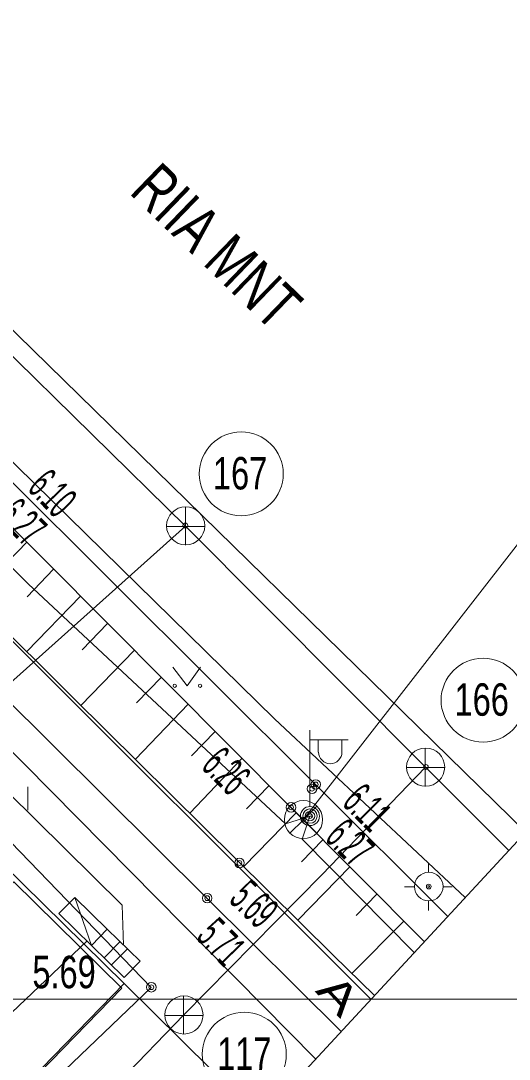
# Model space of a CAD drawing. Extents: x -1681 to 532, y 0 to 8657.
# Drawn here: x 532.27005 to 532.28285, y 6469.83672 to 6469.86393 of the extents above; entities that cross this region are included whole.
import ezdxf

# ---------------------------------------------------------------- set-up
doc = ezdxf.new("R2010")
doc.units = 0
doc.header["$LTSCALE"] = 0.00039
for name, color, linetype, lineweight in [('10', 7, 'Continuous', 13), ('12', 7, 'Continuous', 13), ('13', 7, 'Continuous', 13), ('14', 7, 'Continuous', 13), ('16', 7, 'Continuous', 13), ('17', 7, 'Continuous', 13), ('18', 7, 'Continuous', 13), ('19', 7, 'Continuous', 13), ('20', 7, 'Continuous', 13), ('26', 7, 'Continuous', 13), ('27', 7, 'Continuous', 13), ('28', 7, 'Continuous', 13), ('33', 7, 'Continuous', 13), ('37', 7, 'Continuous', 13), ('4', 7, 'Continuous', 13), ('42', 7, 'Continuous', 13), ('5', 7, 'Continuous', 13), ('7', 7, 'Continuous', 13), ('9', 7, 'Continuous', 13)]:
    doc.layers.add(name, color=color, linetype=linetype, lineweight=lineweight)
doc.layers.add('30', color=7, linetype='Continuous')

msp = doc.modelspace()

# ---------------------------------------------------------------- linework, layer by layer
at = {"layer": '10'}
msp.add_line((532.2, 6469.83829), (532.2888, 6469.83829), dxfattribs=at)
at = {"layer": '12'}
msp.add_lwpolyline([(532.25495, 6469.86697), (532.26005, 6469.86196), (532.2767, 6469.84564), (532.2817, 6469.84096)], dxfattribs=at)
at = {"layer": '13'}
for centre in [(532.275832, 6469.852059), (532.275832, 6469.852059), (532.282167, 6469.846128), (532.282167, 6469.846128), (532.275911, 6469.83685), (532.275911, 6469.83685)]:
    msp.add_circle(centre, 0.0011, dxfattribs=at)
at = {"layer": '14'}
for p, q in [((532.27763, 6469.84334), (532.27763, 6469.84534)), ((532.27763, 6469.84509), (532.27863, 6469.84509)), ((532.27785, 6469.84477), (532.27785, 6469.84509)), ((532.27847, 6469.84477), (532.27847, 6469.84509)), ((532.27763, 6469.84309), (532.27768, 6469.84309))]:
    msp.add_line(p, q, dxfattribs=at)
for radius in [0.00025, 0.00025, 0.000188, 0.000188, 0.000125, 0.000125, 0.0000625, 0.0000625]:
    msp.add_circle((532.277631, 6469.843091), radius, dxfattribs=at)
msp.add_arc((532.278164, 6469.84477), 0.000306, 180, 0, dxfattribs=at)
at = {"layer": '16'}
for points in [[(532.28124, 6469.84046), (532.27778, 6469.84392), (532.26968, 6469.85199), (532.25923, 6469.86233), (532.25475, 6469.86676)], [(532.25184, 6469.86372), (532.25619, 6469.85945), (532.26684, 6469.84897), (532.27493, 6469.84094), (532.27845, 6469.83745)], [(532.26198, 6469.85965), (532.26061, 6469.85781), (532.26024, 6469.8571), (532.26912, 6469.84848), (532.27144, 6469.84618), (532.27824, 6469.83945), (532.27932, 6469.83839)]]:
    msp.add_lwpolyline(points, dxfattribs=at)
at = {"layer": '17'}
for centre in [(532.277686, 6469.843806), (532.277686, 6469.843806), (532.277783, 6469.84392), (532.277783, 6469.84392), (532.277136, 6469.84332), (532.277136, 6469.84332), (532.275784, 6469.841862), (532.275784, 6469.841862), (532.274939, 6469.84094), (532.274939, 6469.84094), (532.273476, 6469.838606), (532.273476, 6469.838606)]:
    msp.add_circle(centre, 0.000125, dxfattribs=at)
at = {"layer": '18'}
msp.add_lwpolyline([(532.32724, 6469.88958), (532.31985, 6469.8959), (532.35222, 6469.92847), (532.34149, 6469.93753), (532.33583, 6469.93184), (532.28288, 6469.87856), (532.25421, 6469.85695), (532.27276, 6469.8387), (532.29183, 6469.81986)], dxfattribs=at)
for points in [[(532.22062, 6469.82306), (532.22551, 6469.81827), (532.23952, 6469.80452), (532.27276, 6469.8387), (532.25421, 6469.85695)], [(532.22062, 6469.82306), (532.22551, 6469.81827), (532.23952, 6469.80452), (532.27276, 6469.8387), (532.25421, 6469.85695)], [(532.27276, 6469.8387), (532.23952, 6469.80452), (532.24687, 6469.79723), (532.25328, 6469.79091), (532.25857, 6469.78568), (532.29183, 6469.81986)]]:
    msp.add_lwpolyline(points, close=True, dxfattribs=at)
at = {"layer": '19'}
for p, q in [((532.27404, 6469.84699), (532.27441, 6469.8465)), ((532.27441, 6469.8465), (532.27476, 6469.84699)), ((532.27024, 6469.84386), (532.27024, 6469.84325))]:
    msp.add_line(p, q, dxfattribs=at)
msp.add_lwpolyline([(532.24093, 6469.80601), (532.2479, 6469.81436), (532.25498, 6469.82104), (532.25932, 6469.82492), (532.26483, 6469.83033), (532.27347, 6469.8386), (532.26856, 6469.84367), (532.26337, 6469.84887), (532.25751, 6469.85517), (532.25885, 6469.8565)], dxfattribs=at)
for centre in [(532.27409, 6469.846507), (532.27409, 6469.846507), (532.274753, 6469.846507), (532.274753, 6469.846507)]:
    msp.add_circle(centre, 0.000044, dxfattribs=at)
at = {"layer": '20'}
for p, q in [((532.27021, 6469.85027), (532.26879, 6469.8488)), ((532.27091, 6469.84956), (532.27022, 6469.84884)), ((532.27162, 6469.84885), (532.27021, 6469.8474)), ((532.27233, 6469.84814), (532.27166, 6469.84745)), ((532.27303, 6469.84743), (532.27163, 6469.84599)), ((532.27374, 6469.84673), (532.27309, 6469.84606)), ((532.27444, 6469.84602), (532.27306, 6469.84458)), ((532.27515, 6469.84531), (532.27453, 6469.84467)), ((532.27585, 6469.8446), (532.27448, 6469.84317)), ((532.27656, 6469.84389), (532.27597, 6469.84328)), ((532.27727, 6469.84318), (532.2759, 6469.84177)), ((532.27797, 6469.84247), (532.27741, 6469.84189)), ((532.27868, 6469.84176), (532.27732, 6469.84037)), ((532.27939, 6469.84105), (532.27884, 6469.84049)), ((532.28009, 6469.84034), (532.27873, 6469.83897))]:
    msp.add_line(p, q, dxfattribs=at)
msp.add_lwpolyline([(532.28063, 6469.8398), (532.27713, 6469.84332), (532.2691, 6469.85139), (532.2618, 6469.8587), (532.2615, 6469.859)], dxfattribs=at)
at = {"layer": '26'}
for p, q in [((532.28074, 6469.84162), (532.28074, 6469.84187)), ((532.28036, 6469.84124), (532.28011, 6469.84124)), ((532.28111, 6469.84124), (532.28136, 6469.84124)), ((532.28074, 6469.84087), (532.28074, 6469.84062))]:
    msp.add_line(p, q, dxfattribs=at)
for points in [[(532.27745, 6469.84299), (532.2846, 6469.85217), (532.29425, 6469.85217)], [(532.2771, 6469.84264), (532.27746, 6469.84299), (532.2771, 6469.84335)], [(532.27781, 6469.84335), (532.27746, 6469.84299), (532.27781, 6469.84264)]]:
    msp.add_lwpolyline(points, dxfattribs=at)
for centre, radius in [((532.27746, 6469.842999), 0.0005), ((532.27746, 6469.842999), 0.0005), ((532.280744, 6469.841245), 0.000375), ((532.280744, 6469.841245), 0.000375), ((532.280744, 6469.841245), 0.000022), ((532.280744, 6469.841245), 0.000022)]:
    msp.add_circle(centre, radius, dxfattribs=at)
at = {"layer": '27'}
msp.add_lwpolyline([(532.24035, 6469.85172), (532.25664, 6469.86874), (532.28329, 6469.84267), (532.24041, 6469.79635), (532.21228, 6469.82197)], close=True, dxfattribs=at)
at = {"layer": '28'}
for centre in [(532.274367, 6469.850705), (532.274367, 6469.850705), (532.280668, 6469.844378), (532.280668, 6469.844378), (532.277783, 6469.84392), (532.277783, 6469.84392), (532.277686, 6469.843806), (532.277686, 6469.843806), (532.277136, 6469.84332), (532.277136, 6469.84332), (532.27746, 6469.842999), (532.27746, 6469.842999), (532.275784, 6469.841862), (532.275784, 6469.841862), (532.280744, 6469.841245), (532.280744, 6469.841245), (532.274939, 6469.84094), (532.274939, 6469.84094), (532.273476, 6469.838606), (532.273476, 6469.838606)]:
    msp.add_circle(centre, 0.0000625, dxfattribs=at)
at = {"layer": '33'}
for p, q in [((532.27147, 6469.84096), (532.27191, 6469.8397)), ((532.27179, 6469.83981), (532.26924, 6469.8374)), ((532.27224, 6469.83938), (532.27265, 6469.8398)), ((532.27243, 6469.83919), (532.27285, 6469.83961))]:
    msp.add_line(p, q, dxfattribs=at)
msp.add_lwpolyline([(532.23431, 6469.87784), (532.23518, 6469.87786), (532.27271, 6469.84076), (532.27275, 6469.83971)], dxfattribs=at)
for points in [[(532.27191, 6469.8397), (532.27105, 6469.84054), (532.27147, 6469.84096), (532.27232, 6469.84013)], [(532.27276, 6469.83886), (532.27191, 6469.8397), (532.27232, 6469.84013), (532.27318, 6469.83929)]]:
    msp.add_lwpolyline(points, close=True, dxfattribs=at)
at = {"layer": '37'}
msp.add_lwpolyline([(532.23952, 6469.80452), (532.27276, 6469.8387), (532.25421, 6469.85695), (532.22062, 6469.82306)], close=True, dxfattribs=at)
at = {"layer": '4'}
for p, q in [((532.27437, 6469.85119), (532.27437, 6469.85019)), ((532.27487, 6469.85068), (532.27387, 6469.85068)), ((532.28065, 6469.84487), (532.28065, 6469.84387)), ((532.28116, 6469.84436), (532.28016, 6469.84436)), ((532.27432, 6469.83838), (532.27432, 6469.83738)), ((532.27483, 6469.83787), (532.27383, 6469.83787))]:
    msp.add_line(p, q, dxfattribs=at)
for centre in [(532.274375, 6469.850696), (532.274375, 6469.850696), (532.280661, 6469.844374), (532.280661, 6469.844374), (532.27433, 6469.83788), (532.27433, 6469.83788)]:
    msp.add_circle(centre, 0.0005, dxfattribs=at)
at = {"layer": '42'}
msp.add_lwpolyline([(532.2413, 6469.84392), (532.22056, 6469.82294), (532.23946, 6469.8044), (532.2727, 6469.83858), (532.26987, 6469.84137), (532.24358, 6469.81438), (532.23128, 6469.82658), (532.23677, 6469.83212), (532.23425, 6469.83462), (532.24144, 6469.84193), (532.24173, 6469.84302)], close=True, dxfattribs=at)
at = {"layer": '5'}
for p, q in [((532.25632, 6469.8684), (532.27437, 6469.85069)), ((532.27437, 6469.85069), (532.28066, 6469.84437)), ((532.28066, 6469.84437), (532.28284, 6469.84219)), ((532.27152, 6469.83499), (532.27433, 6469.83788))]:
    msp.add_line(p, q, dxfattribs=at)
for points in [[(532.26019, 6469.84122), (532.26386, 6469.84289), (532.26753, 6469.84457), (532.27437, 6469.85069)], [(532.27433, 6469.83788), (532.27794, 6469.84155), (532.28066, 6469.84437)]]:
    msp.add_lwpolyline(points, dxfattribs=at)
at = {"layer": '7'}
for points in [[(532.28036, 6469.83952), (532.27743, 6469.84249), (532.27763, 6469.84309), (532.27699, 6469.84289), (532.27026, 6469.84917), (532.26185, 6469.85757), (532.26004, 6469.85959), (532.25761, 6469.86215), (532.2578, 6469.86273), (532.25727, 6469.8625), (532.25577, 6469.86408), (532.25389, 6469.86587)], [(532.2578, 6469.86273), (532.25761, 6469.86215), (532.26004, 6469.85959), (532.26185, 6469.85757), (532.27026, 6469.84917), (532.27699, 6469.84289), (532.27763, 6469.84309)], [(532.26632, 6469.84568), (532.26897, 6469.84853), (532.27923, 6469.83829)], [(532.27923, 6469.83829), (532.26897, 6469.84853), (532.26632, 6469.84568)], [(532.27763, 6469.84309), (532.27743, 6469.84249), (532.28036, 6469.83952)]]:
    msp.add_lwpolyline(points, dxfattribs=at)
at = {"layer": '9'}
msp.add_line((532.2574, 6469.85736), (532.27778, 6469.83673), dxfattribs=at)

# ---------------------------------------------------------------- texts
at = {"layer": '16'}
for s, height, rotation, width, p in [('RIIA MNT', 0.0012, 316, 0.75, (532.27287, 6469.85942)), ('A', 0.0008, 313, 1.4, (532.27775, 6469.8385))]:
    msp.add_text(s, height=height, rotation=rotation, dxfattribs=dict(at, width=width)).set_placement(p)
at = {"layer": '17', "width": 0.5}
for s, rotation, p in [('6.10', 314, (532.2702, 6469.85166)), ('6.27', 315, (532.26941, 6469.85089)), ('6.26', 315, (532.27475, 6469.84437)), ('6.11', 315, (532.27844, 6469.84341)), ('6.27', 315, (532.27799, 6469.84249)), ('5.69', 316, (532.27548, 6469.84087)), ('5.71', 314, (532.27462, 6469.8399))]:
    msp.add_text(s, height=0.00085, rotation=rotation, dxfattribs=at).set_placement(p)
at = {"layer": '17', "width": 0.75}
msp.add_text('5.69', height=0.00085, dxfattribs=at).set_placement((532.27036, 6469.83858))
at = {"layer": '30', "width": 0.75}
for s, p in [('167', (532.27509, 6469.85165)), ('166', (532.28142, 6469.84572)), ('117', (532.2752, 6469.83644))]:
    msp.add_text(s, height=0.00085, dxfattribs=at).set_placement(p)

doc.saveas('drawing.dxf')
